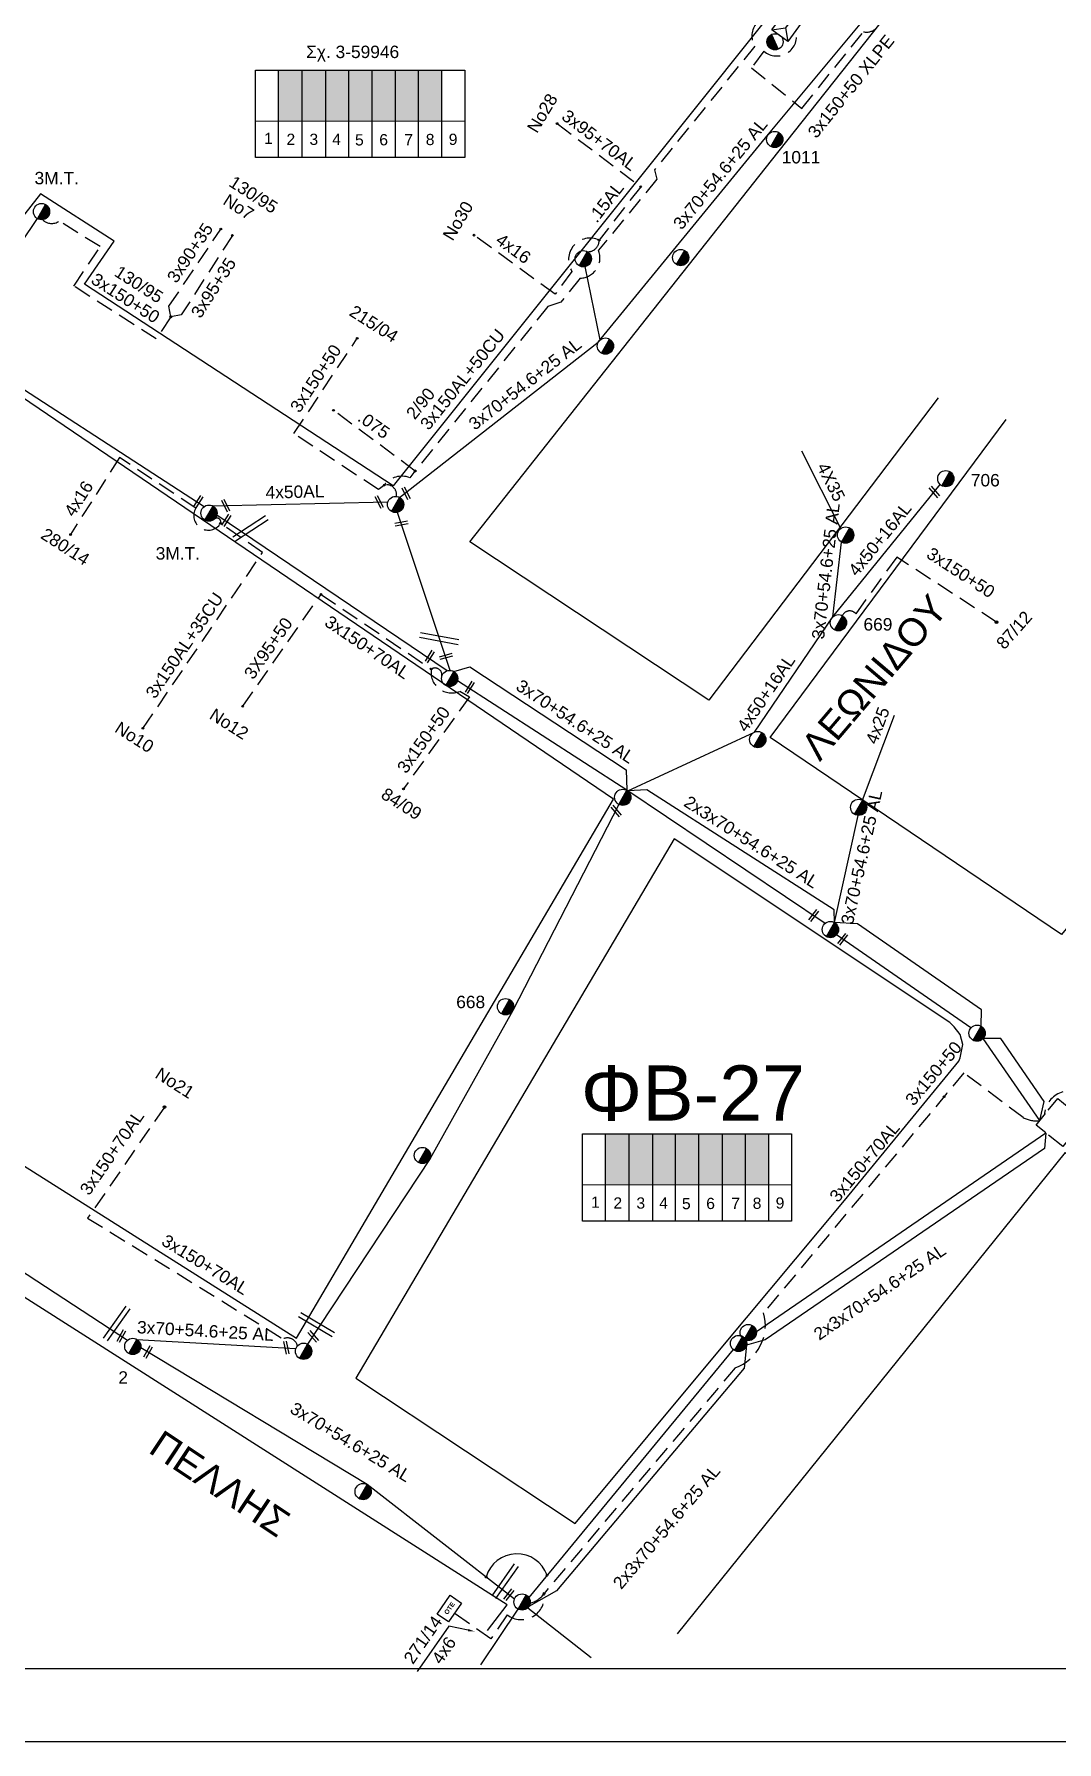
# Model space of a CAD drawing. Header units: millimetres. Extents: x 1020 to 3238, y 796 to 1818.
# Drawn here: x 2465.3 to 2613.6, y 796.3 to 1044 of the extents above; entities that cross this region are included whole.
import ezdxf
from ezdxf import colors
from ezdxf.entities.mleader import LeaderData, LeaderLine
from ezdxf.enums import TextEntityAlignment as Align
from ezdxf.math import Vec2, Vec3

# ---------------------------------------------------------------- set-up
doc = ezdxf.new("R2010")
doc.units = ezdxf.units.MM
doc.linetypes.add('DASHED', pattern=[19.05, 12.7, -6.35])
for name, color, linetype, lineweight in [('.075', 7, 'Continuous', 30), ('.15AL', 7, 'DASHED', 30), ('3x150+50', 7, 'Continuous', 30), ('3x150+50 XLPE', 7, 'SYN_LINE', 30), ('3x150+70AL', 7, 'DASHED', 30), ('3x150AL+35CU', 7, 'Continuous', 30), ('3x150AL+50CU', 7, 'Continuous', 30), ('3x70+54.6+25 AL', 7, 'SYN_LINE', 30), ('3x90+35', 7, 'Continuous', 30), ('3x95+35', 7, 'Continuous', 30), ('3X95+50', 7, 'Continuous', 30), ('3x95+70AL', 7, 'Continuous', 30), ('4x16', 7, 'Continuous', 30), ('4x25', 7, 'Continuous', 30), ('4X35', 7, 'DASHED', 30), ('4x50+16AL', 7, 'Continuous', 30), ('4x50+35', 7, 'Continuous', 30), ('4x50AL', 7, 'Continuous', 30), ('4x6', 7, 'SYN_LINE', 30), ('Pillar Υποσταθμού', 7, 'SYN_LINE', 30), ('Υπόβαθρο ΔΕΗ', 7, 'Continuous', 30)]:
    doc.layers.add(name, color=color, linetype=linetype, lineweight=lineweight)
for name, color, linetype in [('Pillar OTE', 7, 'Continuous'), ('text οδών', 7, 'Continuous'), ('text_kalodion', 7, 'Continuous'), ('Άγνωστα', 7, 'Continuous'), ('ΑΓΝΩΣΤΟ ΕΝΑΕΡΙΟ ΚΑΛΩΔΙΟ', 7, 'Continuous'), ('Επιγραφές - Σχήματα', 7, 'Continuous'), ('Καλώδια ΧΤ   3x150AL+50CU', 7, 'DASHED'), ('Μηχανική τομή', 7, 'Continuous'), ('Περίπτερο', 7, 'Continuous'), ('Στύλος ΦΜ', 7, 'Continuous'), ('Στύλος ΦΜ @ 1', 7, 'Continuous'), ('Συνδέσεις', 7, 'Continuous'), ('Τομή', 7, 'Continuous'), ('Υποσταθμός εναέριος 2 στύλων', 7, 'Continuous'), ('Υποσταθμός πόλεως', 7, 'Continuous')]:
    doc.layers.add(name, color=color, linetype=linetype)
doc.styles.add('arial', font='arial.ttf')
doc.styles.get("Standard").update_dxf_attribs({"font": 'arial.ttf'})
doc.linetypes.add('SYN_LINE', pattern='A,0.5,-0.0001,["/\\/\\/\\/",Standard,S=0.1,R=0,X=0,Y=-0.05],-0.25', length=0.7501)

# ---------------------------------------------------------------- blocks, each defined once
blk = doc.blocks.new('ΥΠΑΡΧΩΝ ΤΣΙΜΕΝΤΕΝΙΟΣ ΣΤΥΛΟΣ')
at = {"layer": 'Στύλος ΦΜ'}
blk.add_hatch(color=7, dxfattribs=at).paths.add_polyline_path([(-1.29, -2.28, 0.574793), (2.62, 0, 0.268822), (1.3, 2.27)])
at = {"layer": 'Στύλος ΦΜ', "color": 7}
blk.add_line((-1.29, -2.28), (1.3, 2.27), dxfattribs=at)
blk.add_circle((0, 0), 2.62, dxfattribs=at)
at = {"layer": 'Στύλος ΦΜ', "flags": 4}
for tag, p in [('ΑΡΙΘΜΟΣ', (-4.68, 8.05)), ('ΤΥΠΟΣ', (-4.91, 3.03))]:
    blk.add_attdef(tag, p, '', height=4, dxfattribs=at)
blk = doc.blocks.new('ΥΠΟΣΤΑΘΜΟΣ ΕΝΑΕΡΙΟΣ ΕΠΙ 2 ΣΤΥΛΩΝ')
at = {"layer": 'Υποσταθμός εναέριος 2 στύλων', "linetype": 'Continuous'}
for points in [[(-11.97, -2.11, 0.574793), (-8.45, -0.07, 0.268822), (-9.64, 1.98)], [(9.68, -2.15, 0.574793), (13.19, -0.1, 0.268822), (12.01, 1.95)]]:
    blk.add_hatch(color=256, dxfattribs=at).paths.add_polyline_path(points)
for p, q in [((-11.97, -2.11), (-9.64, 1.98)), ((9.68, -2.15), (12.01, 1.95))]:
    blk.add_line(p, q, dxfattribs=at)
for centre in [(-10.81, -0.07), (10.84, -0.1)]:
    blk.add_circle(centre, 2.36, dxfattribs=at)
at = {"layer": 'Υποσταθμός πόλεως', "linetype": 'Continuous', "ltscale": 40}
blk.add_lwpolyline([(-8.57, 2.82), (8.57, 2.82), (8.57, -2.82), (-8.57, -2.82)], close=True, dxfattribs=at)
for points in [[(-5.75, 0), (-8.57, 2.82)], [(-8.57, -2.82), (-5.75, 0)], [(-5.75, 0), (5.75, 0)], [(5.75, 0), (8.57, 2.82)], [(8.57, -2.82), (5.75, 0)]]:
    blk.add_lwpolyline(points, dxfattribs=at)
at = {"layer": 'Υποσταθμός εναέριος 2 στύλων', "ltscale": 40, "flags": 1}
for tag, p in [('ΜΕΤΑΣΧΗΜΑΤΙΣΜΟΣ', (14.09, 2.51)), ('ΙΣΧΥΣ', (14.07, -0.28)), ('ΑΡΙΘΜΟΣ', (14.19, -3))]:
    blk.add_attdef(tag, p, '', height=1.8, dxfattribs=at)
blk = doc.blocks.new('PILLAR YPOSTATHMOU')
at = {"layer": 'Περίπτερο', "ltscale": 40}
for points in [[(540.43, 2525.12), (540.43, 2526.01), (541.51, 2526.01)], [(541.82, 2526.01), (542.91, 2526.01), (542.91, 2524.95)], [(541.59, 2523.53), (540.43, 2523.53), (540.43, 2524.86)], [(542.91, 2524.59), (542.91, 2523.53), (541.92, 2523.53)]]:
    blk.add_lwpolyline(points, dxfattribs=at)
blk = doc.blocks.new('_ΣΥΝΔΕΣΗ')
at = {"layer": 'Συνδέσεις', "linetype": 'SYN_LINE', "ltscale": 40}
blk.add_hatch(color=256, dxfattribs=at).paths.add_polyline_path([(0.5, -0.01, 1), (-0.5, -0.01, 1)])
at = {"layer": 'Συνδέσεις'}
blk.add_circle((0, -0.01), 0.5, dxfattribs=at)
blk = doc.blocks.new('ΤΟΜΗ')
at = {"layer": 'Τομή', "ltscale": 40}
for p, q in [((-5.68, 0), (17.06, 0)), ((-5.68, -2.77), (17.06, -2.77))]:
    blk.add_line(p, q, dxfattribs=at)
blk = doc.blocks.new('ΜΗΧΑΝΙΚΗ ΤΟΜΗ')
at = {"layer": 'Μηχανική τομή', "ltscale": 40}
for p, q in [((-1.89, 0.78), (5.68, 0.78)), ((-1.89, -0.78), (5.68, -0.78))]:
    blk.add_line(p, q, dxfattribs=at)
blk = doc.blocks.new('PILLAR ΟΤΕ')
at = {"layer": 'Pillar OTE', "ltscale": 40}
blk.add_lwpolyline([(-3.31, 2.02), (3.39, 2.02), (3.39, -1.99), (-3.31, -1.99)], close=True, dxfattribs=at)
at = {"layer": 'Pillar OTE', "insert": (-1.81, 0.71), "char_height": 1.3575, "width": 109.961, "attachment_point": 1}
blk.add_mtext('{\\fArial|b1|i0|c161|p34;OTE}', dxfattribs=at)

msp = doc.modelspace()

# ---------------------------------------------------------------- hatches: boundary and pattern name
at = {"layer": 'Καλώδια ΧΤ   3x150AL+50CU', "linetype": 'DASHED', "lineweight": -3, "ltscale": 0.2}
h = msp.add_hatch(color=1, dxfattribs=at)
h.dxf.hatch_style = 1
h.paths.add_polyline_path([(2504.17, 1038.74), (2500.73, 1038.74), (2500.73, 1031.38), (2504.17, 1031.38)])
h = msp.add_hatch(color=85, dxfattribs=at)
h.dxf.hatch_style = 1
h.paths.add_polyline_path([(2504.17, 1031.38), (2507.61, 1031.37), (2507.61, 1038.74), (2504.17, 1038.74)])
h = msp.add_hatch(color=6, dxfattribs=at)
h.dxf.hatch_style = 1
h.paths.add_polyline_path([(2510.91, 1038.74), (2507.61, 1038.74), (2507.61, 1031.37), (2510.91, 1031.37)])
h = msp.add_hatch(color=151, dxfattribs=at)
h.dxf.hatch_style = 1
h.paths.add_polyline_path([(2510.91, 1031.37), (2514.3, 1031.37), (2514.3, 1038.74), (2510.91, 1038.74)])
h = msp.add_hatch(color=2, dxfattribs=at)
h.dxf.hatch_style = 1
h.paths.add_polyline_path([(2514.3, 1031.37), (2517.69, 1031.36), (2517.69, 1038.74), (2514.3, 1038.74)])
h = msp.add_hatch(color=30, dxfattribs=at)
h.dxf.hatch_style = 1
h.paths.add_polyline_path([(2517.69, 1031.36), (2521.09, 1031.36), (2521.09, 1038.74), (2517.69, 1038.74)])
h = msp.add_hatch(color=173, dxfattribs=at)
h.dxf.hatch_style = 1
h.paths.add_polyline_path([(2521.03, 1031.36), (2524.43, 1031.36), (2524.43, 1038.73), (2521.03, 1038.73)])
h = msp.add_hatch(color=27, dxfattribs=at)
h.dxf.hatch_style = 1
h.paths.add_polyline_path([(2551.6, 884.45), (2548.16, 884.45), (2548.16, 877.09), (2551.6, 877.09)])
h = msp.add_hatch(color=1, dxfattribs=at)
h.dxf.hatch_style = 1
h.paths.add_polyline_path([(2551.6, 877.09), (2555.03, 877.08), (2555.04, 884.45), (2551.6, 884.45)])
h = msp.add_hatch(color=151, dxfattribs=at)
h.dxf.hatch_style = 1
h.paths.add_polyline_path([(2558.33, 884.45), (2555.04, 884.45), (2555.03, 877.08), (2558.33, 877.08)])
h = msp.add_hatch(color=173, dxfattribs=at)
h.dxf.hatch_style = 1
h.paths.add_polyline_path([(2558.33, 877.08), (2561.72, 877.08), (2561.72, 884.45), (2558.33, 884.45)])
h = msp.add_hatch(color=85, dxfattribs=at)
h.dxf.hatch_style = 1
h.paths.add_polyline_path([(2561.72, 877.08), (2565.12, 877.07), (2565.12, 884.45), (2561.72, 884.45)])
h = msp.add_hatch(color=62, dxfattribs=at)
h.dxf.hatch_style = 1
h.paths.add_polyline_path([(2565.12, 877.07), (2568.51, 877.07), (2568.51, 884.44), (2565.12, 884.44)])
h = msp.add_hatch(color=30, dxfattribs=at)
h.dxf.hatch_style = 1
h.paths.add_polyline_path([(2568.45, 877.07), (2571.85, 877.07), (2571.85, 884.44), (2568.45, 884.44)])

# ---------------------------------------------------------------- linework, layer by layer
at = {"layer": '.075', "color": 2, "linetype": 'DASHED', "lineweight": -3, "ltscale": 0.2}
msp.add_lwpolyline([(2520.55, 980.59), (2508.71, 989.41)], dxfattribs=at)
at = {"layer": '.15AL', "color": 1, "linetype": 'DASHED', "lineweight": -3, "ltscale": 0.2}
msp.add_lwpolyline([(2553.27, 1021.84), (2547.23, 1014.1, -0.448108), (2545.52, 1012.41)], format="xyb", dxfattribs=at)
at = {"lineweight": -3}
msp.add_lwpolyline([(1059.16, 1801.46), (3011.12, 1801.46), (3011.12, 806.84), (1059.16, 806.84)], close=True, dxfattribs=at)
at = {"layer": '3x150+50', "color": 2, "linetype": 'DASHED', "lineweight": -3, "ltscale": 0.2}
msp.add_lwpolyline([(2485.11, 1002.97), (2482.99, 999.77), (2471.05, 1007.42), (2474.87, 1013.15), (2468.9, 1016.86, -0.379923), (2466.52, 1017.06, 25.34495)], format="xyb", dxfattribs=at)
msp.add_lwpolyline([(2516.09, 978.56), (2515.22, 977.9), (2502.95, 986.03), (2512.15, 999.85)], dxfattribs=at)
at = {"layer": '3x150+50', "color": 151, "linetype": 'DASHED', "lineweight": -3, "ltscale": 0.2}
msp.add_lwpolyline([(2604.87, 958.68), (2590.4, 968.12), (2584.46, 959.9, 0.564875), (2582.53, 959.61, -1.42927)], format="xyb", dxfattribs=at)
at = {"layer": '3x150+50', "color": 1, "linetype": 'DASHED', "lineweight": -3, "ltscale": 0.2}
msp.add_lwpolyline([(2522.89, 951.88, 0.594526), (2527.04, 948.66), (2528.42, 947.83), (2518.86, 934.49)], format="xyb", dxfattribs=at)
at = {"layer": '3x150+50', "color": 85, "linetype": 'DASHED', "lineweight": -3, "ltscale": 0.2}
msp.add_lwpolyline([(2611.17, 886.38, -0.158467), (2608.76, 886.82), (2600.15, 893.3), (2597.68, 890.35)], format="xyb", dxfattribs=at)
at = {"layer": '3x150+50 XLPE', "color": 1, "linetype": 'DASHED', "lineweight": -3, "ltscale": 0.2}
msp.add_lwpolyline([(2575.74, 1044.5, -0.756121), (2571.13, 1041.51), (2569.35, 1039.1), (2576.65, 1033.19), (2585.58, 1044.31, 0.515773), (2587.97, 1046.39, -3.977598)], format="xyb", dxfattribs=at)
at = {"layer": '3x150+70AL', "color": 1, "linetype": 'DASHED', "lineweight": -3, "ltscale": 0.2}
msp.add_lwpolyline([(2506.9, 962.71), (2522.89, 951.88, -0.682307), (2524.41, 950.74, -61.905359)], format="xyb", dxfattribs=at)
at = {"layer": '3x150+70AL', "color": 85, "linetype": 'DASHED', "lineweight": -3, "ltscale": 0.2}
msp.add_lwpolyline([(2597.68, 890.35), (2571.1, 858.51, -0.39398), (2566.95, 850.5), (2539.26, 817.8, -0.184432), (2537.22, 816.37)], format="xyb", dxfattribs=at)
at = {"layer": '3x150+70AL', "color": 173, "linetype": 'DASHED', "lineweight": -3, "ltscale": 0.2}
msp.add_lwpolyline([(2484.21, 888.35), (2473.05, 872.25), (2501.39, 854.73, -0.470933), (2503.48, 853.69, 105.024576)], format="xyb", dxfattribs=at)
at = {"layer": '3x150AL+35CU', "color": 2, "linetype": 'DASHED', "lineweight": -3, "ltscale": 0.2}
msp.add_lwpolyline([(2481.07, 943.27), (2498.43, 968.79), (2492.32, 973, 0.742394), (2491.51, 973.68, -2.43249)], format="xyb", dxfattribs=at)
at = {"layer": '3x150AL+50CU', "color": 2, "linetype": 'DASHED', "lineweight": -3, "ltscale": 0.2}
msp.add_lwpolyline([(2573.46, 1046.15, 0.773498), (2569.82, 1042.22), (2555.26, 1024.27), (2555.63, 1022.91), (2547.15, 1012.62, -0.518877), (2544.5, 1008.58), (2541.67, 1005.08), (2539.8, 1004.48), (2519.77, 979.63, 0.342907), (2516.09, 978.56, -0.553715), (2517.82, 976.92, 0.768666)], format="xyb", dxfattribs=at)
at = {"layer": '3x70+54.6+25 AL', "color": 1, "linetype": 'SYN_LINE', "lineweight": -3, "ltscale": 20}
for points in [[(2518.3, 976.77), (2547.1, 999.27), (2571.8, 1029.44), (2586.31, 1046.85)], [(2525.63, 951.68), (2517.97, 974.6)], [(2612.02, 884.58), (2611.84, 882.32), (2571.32, 854.58), (2568.62, 853.81)], [(2568.62, 853.81), (2568.26, 850.49), (2541.04, 818.16), (2537.05, 815.91)], [(2535.47, 815.52), (2530.03, 807.46)]]:
    msp.add_lwpolyline(points, dxfattribs=at)
at = {"layer": '3x70+54.6+25 AL', "color": 1, "linetype": 'SYN_LINE', "lineweight": -3, "ltscale": 10}
msp.add_lwpolyline([(2547.41, 999.64), (2545.23, 1010.25)], dxfattribs=at)
at = {"layer": '3x70+54.6+25 AL', "color": 151, "linetype": 'SYN_LINE', "lineweight": -3, "ltscale": 12}
for points in [[(2581.15, 959.45), (2582.41, 970.28)], [(2611.17, 886.38), (2611.77, 889.13), (2605.48, 898.29), (2602.94, 898.28)]]:
    msp.add_lwpolyline(points, dxfattribs=at)
at = {"layer": '3x70+54.6+25 AL', "color": 62, "linetype": 'SYN_LINE', "lineweight": -3, "ltscale": 20}
for points in [[(2526.15, 951.53), (2528.49, 952.2), (2551.17, 937.27), (2551.26, 934.29)], [(2580.01, 914.99), (2551.26, 934.29), (2526.69, 950.19)], [(2601.17, 899.84), (2581.65, 913.31)]]:
    msp.add_lwpolyline(points, dxfattribs=at)
at = {"layer": '3x70+54.6+25 AL', "color": 151, "linetype": 'SYN_LINE', "lineweight": -3, "ltscale": 20}
msp.add_lwpolyline([(2602.64, 900.09), (2602.68, 902.46), (2584.72, 914.91), (2581.36, 915.11), (2581.35, 916.97), (2554.14, 934.38), (2551.4, 934.2)], dxfattribs=at)
at = {"layer": '3x70+54.6+25 AL', "color": 7, "linetype": 'SYN_LINE', "lineweight": -3, "ltscale": 20}
msp.add_lwpolyline([(2581.36, 915.11), (2584.8, 930.64)], dxfattribs=at)
at = {"layer": '3x70+54.6+25 AL', "color": 6, "linetype": 'SYN_LINE', "lineweight": -3, "ltscale": 20}
msp.add_lwpolyline([(2395.22, 905.9), (2431.54, 884.53), (2456.41, 869.19), (2478.83, 854.51)], dxfattribs=at)
at = {"layer": '3x70+54.6+25 AL', "color": 62, "linetype": 'SYN_LINE', "lineweight": -3, "ltscale": 15}
msp.add_lwpolyline([(2611.17, 886.38), (2602.94, 898.28)], dxfattribs=at)
at = {"layer": '3x70+54.6+25 AL', "color": 173, "linetype": 'SYN_LINE', "lineweight": -3, "ltscale": 20}
for points in [[(2612.02, 884.58), (2570.04, 855.76)], [(2480.19, 854.65), (2503.26, 853.33)], [(2534.96, 816.98), (2513.59, 833.59), (2480.76, 853.4)], [(2566.67, 853.18), (2537.03, 817.22)]]:
    msp.add_lwpolyline(points, dxfattribs=at)
at = {"layer": '3x90+35', "color": 2, "linetype": 'DASHED', "lineweight": -3, "ltscale": 0.2}
msp.add_lwpolyline([(2485.11, 1002.97), (2484.84, 1004.49), (2492.38, 1015.7)], dxfattribs=at)
at = {"layer": '3x95+35', "color": 2, "linetype": 'DASHED', "lineweight": -3, "ltscale": 0.2}
msp.add_lwpolyline([(2494.04, 1014.77), (2486.63, 1003.25), (2485.11, 1002.97)], dxfattribs=at)
at = {"layer": '3X95+50', "color": 1, "linetype": 'DASHED', "lineweight": -3, "ltscale": 0.2}
msp.add_lwpolyline([(2495.54, 946.48), (2506.9, 962.71)], dxfattribs=at)
at = {"layer": '3x95+70AL', "color": 1, "linetype": 'DASHED', "lineweight": -3, "ltscale": 0.2}
msp.add_lwpolyline([(2541.14, 1030.99), (2553.27, 1021.84)], dxfattribs=at)
at = {"layer": '4x16', "color": 1, "linetype": 'DASHED', "lineweight": -3, "ltscale": 0.2}
msp.add_lwpolyline([(2547.23, 1014.1, 0.75143), (2543.3, 1009.56), (2540.86, 1006.26), (2529.09, 1014.81)], format="xyb", dxfattribs=at)
at = {"layer": '4x16', "color": 2, "linetype": 'DASHED', "lineweight": -3, "ltscale": 0.2}
msp.add_lwpolyline([(2492.32, 973, -0.98108), (2488.72, 975.2), (2477.67, 982.58), (2470.57, 971.39)], format="xyb", dxfattribs=at)
at = {"layer": '4x25', "color": 7, "linetype": 'SYN_LINE', "lineweight": -3, "ltscale": 15}
msp.add_lwpolyline([(2585.46, 932.84), (2590.1, 945.18)], dxfattribs=at)
at = {"layer": '4X35', "color": 151, "linetype": 'SYN_LINE', "lineweight": -3, "ltscale": 12}
msp.add_lwpolyline([(2582.28, 972.25), (2576.63, 983.48)], dxfattribs=at)
at = {"layer": '4x50+16AL', "color": 151, "linetype": 'Continuous', "lineweight": -3, "ltscale": 0.2}
msp.add_lwpolyline([(2551.4, 934.2), (2569.77, 942.72), (2581.15, 959.45), (2596.68, 978.66)], dxfattribs=at)
at = {"layer": '4x50+16AL', "color": 62, "linetype": 'Continuous', "lineweight": -3, "ltscale": 0.2}
msp.add_lwpolyline([(2550.09, 932.24), (2534.7, 902.35), (2522.71, 880.9), (2504.95, 853.94)], dxfattribs=at)
at = {"layer": '4x50+35', "color": 151, "linetype": 'DASHED', "lineweight": -3, "ltscale": 0.2}
msp.add_lwpolyline([(2611.8, 887.18, -1.089076), (2619.08, 886.18), (2617.1, 883.68), (2647.94, 856.12, -0.444585), (2650.35, 853.9), (2671.61, 833.2), (2669.56, 831.19)], format="xyb", dxfattribs=at)
at = {"layer": '4x50AL', "color": 2, "linetype": 'Continuous', "lineweight": -3, "ltscale": 0.2}
for points in [[(2453.89, 999.6), (2465.78, 1017.21)], [(2489.93, 975.42), (2454.46, 998.4)], [(2516.6, 976.1), (2491.23, 975.51)]]:
    msp.add_lwpolyline(points, dxfattribs=at)
at = {"layer": '4x50AL', "color": 62, "linetype": 'Continuous', "lineweight": -3, "ltscale": 0.2}
msp.add_lwpolyline([(2525.19, 951.62), (2491.79, 974.21)], dxfattribs=at)
at = {"layer": '4x6', "color": 85, "linetype": 'DASHED', "lineweight": -3, "ltscale": 0.2}
msp.add_lwpolyline([(2539.26, 817.8, -0.67368), (2533.92, 814.69), (2531.54, 811.23), (2526.35, 814.85)], format="xyb", dxfattribs=at)
at = {"layer": 'Pillar OTE', "lineweight": -3, "ltscale": 40}
for points in [[(2497.41, 1026.1), (2497.41, 1038.74), (2527.74, 1038.74), (2527.74, 1026.07), (2497.41, 1026.1)], [(2500.73, 1026.1), (2500.73, 1038.74)], [(2504.17, 1026.09), (2504.17, 1038.74)], [(2507.61, 1026.09), (2507.61, 1038.74)], [(2510.91, 1026.09), (2510.91, 1038.74)], [(2514.3, 1026.08), (2514.3, 1038.74)], [(2517.69, 1026.08), (2517.69, 1038.74)], [(2521.03, 1026.08), (2521.03, 1038.74)], [(2524.42, 1026.07), (2524.42, 1038.74)], [(2497.41, 1031.38), (2527.74, 1031.35)], [(2544.83, 871.81), (2544.83, 884.45), (2575.16, 884.45), (2575.16, 871.78), (2544.83, 871.81)], [(2548.16, 871.81), (2548.16, 884.45)], [(2551.59, 871.8), (2551.6, 884.45)], [(2555.03, 871.8), (2555.04, 884.45)], [(2558.33, 871.8), (2558.33, 884.45)], [(2561.72, 871.79), (2561.72, 884.45)], [(2565.11, 871.79), (2565.12, 884.45)], [(2568.45, 871.79), (2568.45, 884.45)], [(2571.84, 871.78), (2571.84, 884.45)], [(2544.83, 877.09), (2575.16, 877.06)]]:
    msp.add_lwpolyline(points, dxfattribs=at)
at = {"layer": 'ΑΓΝΩΣΤΟ ΕΝΑΕΡΙΟ ΚΑΛΩΔΙΟ', "color": 85, "linetype": 'Continuous', "lineweight": -3, "ltscale": 0.2}
msp.add_lwpolyline([(2536.88, 815.71), (2546.1, 808.49)], dxfattribs=at)
at = {"layer": 'Επιγραφές - Σχήματα', "lineweight": -3}
msp.add_lwpolyline([(1019.92, 1815.41), (3237.54, 1815.41), (3238.24, 796.27), (1019.92, 796.27)], close=True, dxfattribs=at)
at = {"layer": 'Υπόβαθρο ΔΕΗ', "color": 7, "lineweight": -3}
for points in [[(2493.75, 1098.86), (2575.23, 1050.86), (2517.37, 978.45), (2472.59, 1007.7), (2476.89, 1013.92), (2466.23, 1020.8), (2461.45, 1014.75), (2440.52, 1029.51), (2439.96, 1040.31)], [(2503.36, 854.8), (2549.3, 933), (2462.26, 992.2), (2411.49, 912.89)], [(2511.94, 849.03), (2543.76, 827.96), (2564.93, 853.37), (2582.85, 874.81), (2599.41, 894.98), (2599.61, 895.49), (2600.01, 897.44), (2599.61, 898.85), (2598.73, 899.96), (2598.11, 900.62), (2558.1, 927.26)]]:
    msp.add_lwpolyline(points, close=True, dxfattribs=at)
for points in [[(2596.4, 991.21), (2563.15, 947.34), (2528.5, 970.32), (2572.23, 1025.65), (2603.77, 1065.45), (2683.8, 997.16), (2614.32, 913.39), (2572.04, 941.97), (2606.29, 988.06)], [(2531.05, 812.4), (2533.89, 816.12), (2402.92, 899.54), (2345.4, 812.22)], [(2642.85, 810.99), (2663.97, 836.67), (2614.84, 881.74), (2558.58, 811.95)]]:
    msp.add_lwpolyline(points, dxfattribs=at)
at = {"layer": 'Υπόβαθρο ΔΕΗ', "lineweight": -3}
msp.add_arc((2535.31, 818.93), 4.62, 19.0622, 164.4523, dxfattribs=at)

# ---------------------------------------------------------------- block references
at = {"layer": 'Pillar OTE', "xscale": 0.5, "yscale": 0.5, "zscale": 0.5, "rotation": 55}
msp.add_blockref('PILLAR ΟΤΕ', (2525.5, 815.58), dxfattribs=at)
at = {"layer": 'Pillar Υποσταθμού', "color": 206, "linetype": 'Continuous', "lineweight": -3, "ltscale": 0.2, "xscale": 1.999999999999999, "yscale": 1.999999999999999, "zscale": 1.999999999999999, "rotation": 51.17604735099462}
msp.add_blockref('PILLAR YPOSTATHMOU', (5868.92, -3123.62), dxfattribs=at)
at = {"layer": 'Μηχανική τομή', "lineweight": -3}
for p, xscale, yscale, zscale, rotation in [((2489.34, 976.55), 0.2499999999999678, 0.2499999999999678, 0.2499999999999678, 238.1052492816729), ((2492.83, 976.03), 0.2499999999999677, 0.2499999999999677, 0.2499999999999677, 296.2104985633693), ((2515.1, 976.55), 0.2499999999999677, 0.2499999999999677, 0.2499999999999677, 296.2104985633693), ((2519.01, 977.82), 0.2499999999999677, 0.2499999999999677, 0.2499999999999677, 296.2104985633693), ((2595.54, 977.93), 0.2499999999999678, 0.2499999999999678, 0.2499999999999678, 311.238775921521), ((2493.4, 973.86), 0.2499999999999678, 0.2499999999999678, 0.2499999999999678, 238.1052492816729), ((2518.09, 972.93), 0.2499999999999677, 0.2499999999999677, 0.2499999999999677, 10.88717302976864), ((2522.9, 954.1), 0.2499999999999678, 0.2499999999999678, 0.2499999999999678, 238.1052492816729), ((2525.47, 953.82), 0.2499999999999678, 0.2499999999999678, 0.2499999999999678, 195.7773082173335), ((2528.7, 949.63), 0.2499999999999678, 0.2499999999999678, 0.2499999999999678, 238.1052492816729), ((2549.37, 931.63), 0.2499999999999678, 0.2499999999999678, 0.2499999999999678, 311.238775921521), ((2578.08, 915.74), 0.2499999999999677, 0.2499999999999677, 0.2499999999999677, 52.1863941752602), ((2582.3, 912.3), 0.2499999999999677, 0.2499999999999677, 0.2499999999999677, 52.1863941752602), ((2478.14, 855.51), 0.2499999999999678, 0.2499999999999678, 0.2499999999999678, 241.0395004134203), ((2505.46, 855.43), 0.2499999999999678, 0.2499999999999678, 0.2499999999999678, 311.238775921521), ((2482.01, 853.19), 0.2499999999999678, 0.2499999999999678, 0.2499999999999678, 241.0395004134203), ((2501.75, 853.91), 0.2499999999999678, 0.2499999999999678, 0.2499999999999678, 280.9379461916131), ((2533.87, 817.24), 0.2499999999999677, 0.2499999999999677, 0.2499999999999677, 52.1863941752602)]:
    msp.add_blockref('ΜΗΧΑΝΙΚΗ ΤΟΜΗ', p, dxfattribs=dict(at, xscale=xscale, yscale=yscale, zscale=zscale, rotation=rotation))
at = {"layer": 'Στύλος ΦΜ @ 1', "lineweight": -3, "ltscale": 40}
ref = msp.add_blockref('ΥΠΑΡΧΩΝ ΤΣΙΜΕΝΤΕΝΙΟΣ ΣΤΥΛΟΣ', (2572.71, 1028.69), dxfattribs=dict(at, xscale=0.4499999999997958, yscale=0.4499999999997958, zscale=0.4499999999997958))
ref.add_attrib('ΤΥΠΟΣ', '1011', (2573.72, 1025.22), dxfattribs={"layer": 'Στύλος ΦΜ', "height": 1.8, "flags": 4})
ref = msp.add_blockref('ΥΠΑΡΧΩΝ ΤΣΙΜΕΝΤΕΝΙΟΣ ΣΤΥΛΟΣ', (2466.36, 1018.23), dxfattribs=dict(at, xscale=0.4499999999998616, yscale=0.4499999999998616, zscale=0.4499999999998616))
ref.add_attrib('ΤΥΠΟΣ', '3M.T.', (2465.35, 1022.19), dxfattribs={"layer": 'Στύλος ΦΜ', "height": 1.8, "flags": 4})
for p, xscale, yscale, zscale in [((2544.94, 1011.39), 0.4499999999997958, 0.4499999999997958, 0.4499999999997958), ((2559.06, 1011.56), 0.4499999999997958, 0.4499999999997958, 0.4499999999997958), ((2548.15, 998.72), 0.4499999999997958, 0.4499999999997958, 0.4499999999997958), ((2517.72, 975.75), 0.4499999999997958, 0.4499999999997958, 0.4499999999997958), ((2582.99, 971.31), 0.4499999999998616, 0.4499999999998616, 0.4499999999998616), ((2525.56, 950.51), 0.4499999999998616, 0.4499999999998616, 0.4499999999998616), ((2570.25, 941.65), 0.4499999999998616, 0.4499999999998616, 0.4499999999998616), ((2550.67, 933.27), 0.4499999999998616, 0.4499999999998616, 0.4499999999998616), ((2584.88, 931.82), 0.4499999999998616, 0.4499999999998616, 0.4499999999998616), ((2580.78, 914.09), 0.4499999999998616, 0.4499999999998616, 0.4499999999998616), ((2602.06, 899.06), 0.4499999999998616, 0.4499999999998616, 0.4499999999998616), ((2521.61, 881.32), 0.4499999999998616, 0.4499999999998616, 0.4499999999998616), ((2567.47, 854.05), 0.4499999999998616, 0.4499999999998616, 0.4499999999998616), ((2568.87, 855.64), 0.4499999999998616, 0.4499999999998616, 0.4499999999998616), ((2504.37, 852.92), 0.4499999999998616, 0.4499999999998616, 0.4499999999998616), ((2513.01, 832.57), 0.4499999999998616, 0.4499999999998616, 0.4499999999998616), ((2536.06, 816.55), 0.4499999999998616, 0.4499999999998616, 0.4499999999998616)]:
    msp.add_blockref('ΥΠΑΡΧΩΝ ΤΣΙΜΕΝΤΕΝΙΟΣ ΣΤΥΛΟΣ', p, dxfattribs=dict(at, xscale=xscale, yscale=yscale, zscale=zscale))
ref = msp.add_blockref('ΥΠΑΡΧΩΝ ΤΣΙΜΕΝΤΕΝΙΟΣ ΣΤΥΛΟΣ', (2597.52, 979.49), dxfattribs=dict(at, xscale=0.4499999999997846, yscale=0.4499999999997846, zscale=0.4499999999997846))
ref.add_attrib('ΤΥΠΟΣ', '706', (2601.15, 978.37), dxfattribs={"layer": 'Στύλος ΦΜ', "height": 1.8, "flags": 4})
ref = msp.add_blockref('ΥΠΑΡΧΩΝ ΤΣΙΜΕΝΤΕΝΙΟΣ ΣΤΥΛΟΣ', (2490.65, 974.49), dxfattribs=dict(at, xscale=0.4499999999998616, yscale=0.4499999999998616, zscale=0.4499999999998616))
ref.add_attrib('ΤΥΠΟΣ', '3M.T.', (2482.92, 967.76), dxfattribs={"layer": 'Στύλος ΦΜ', "height": 1.8, "flags": 4})
ref = msp.add_blockref('ΥΠΑΡΧΩΝ ΤΣΙΜΕΝΤΕΝΙΟΣ ΣΤΥΛΟΣ', (2581.95, 958.59), dxfattribs=dict(at, xscale=0.4499999999997846, yscale=0.4499999999997846, zscale=0.4499999999997846))
ref.add_attrib('ΤΥΠΟΣ', '669', (2585.58, 957.46), dxfattribs={"layer": 'Στύλος ΦΜ', "height": 1.8, "flags": 4})
ref = msp.add_blockref('ΥΠΑΡΧΩΝ ΤΣΙΜΕΝΤΕΝΙΟΣ ΣΤΥΛΟΣ', (2533.66, 902.9), dxfattribs=dict(at, xscale=0.4499999999998877, yscale=0.4499999999998877, zscale=0.4499999999998877))
ref.add_attrib('ΤΥΠΟΣ', '668', (2526.51, 902.69), dxfattribs={"layer": 'Στύλος ΦΜ', "height": 1.8, "flags": 4})
ref = msp.add_blockref('ΥΠΑΡΧΩΝ ΤΣΙΜΕΝΤΕΝΙΟΣ ΣΤΥΛΟΣ', (2479.6, 853.62), dxfattribs=dict(at, xscale=0.4499999999998616, yscale=0.4499999999998616, zscale=0.4499999999998616))
ref.add_attrib('ΤΥΠΟΣ', '2', (2477.5, 848.22), dxfattribs={"layer": 'Στύλος ΦΜ', "height": 1.8, "flags": 4})
at = {"layer": 'Συνδέσεις', "lineweight": -3}
for p, xscale, yscale, zscale in [((2541.14, 1031), 0.25, 0.25, 0.25), ((2553.27, 1021.84), 0.25, 0.25, 0.25), ((2492.38, 1015.7), 0.25, 0.25, 0.25), ((2494.04, 1014.77), 0.25, 0.25, 0.25), ((2529.09, 1014.81), 0.25, 0.25, 0.25), ((2547.24, 1014.1), 0.25, 0.25, 0.25), ((2485.11, 1002.97), 0.25, 0.25, 0.25), ((2512.15, 999.85), 0.25, 0.25, 0.25), ((2508.71, 989.41), 0.25, 0.25, 0.25), ((2516.09, 978.56), 0.25, 0.25, 0.25), ((2520.55, 980.59), 0.25, 0.25, 0.25), ((2470.57, 971.39), 0.25, 0.25, 0.25), ((2492.32, 973.01), 0.25, 0.25, 0.25), ((2506.9, 962.72), 0.25, 0.25, 0.25), ((2604.87, 958.68), 0.3874371830995742, 0.3874371830995742, 0.3874371830995742), ((2522.89, 951.88), 0.25, 0.25, 0.25), ((2495.54, 946.48), 0.25, 0.25, 0.25), ((2481.07, 943.28), 0.25, 0.25, 0.25), ((2518.86, 934.5), 0.25, 0.25, 0.25), ((2597.27, 889.85), 0.25, 0.25, 0.25), ((2484.21, 888.35), 0.3874371830995742, 0.3874371830995742, 0.3874371830995742), ((2530.86, 820.17), 0.25, 0.25, 0.25), ((2539.68, 820.44), 0.25, 0.25, 0.25), ((2539.26, 817.8), 0.25, 0.25, 0.25)]:
    msp.add_blockref('_ΣΥΝΔΕΣΗ', p, dxfattribs=dict(at, xscale=xscale, yscale=yscale, zscale=zscale))
at = {"layer": 'Τομή', "lineweight": -3, "xscale": 0.2499999999999995, "yscale": 0.2499999999999995, "zscale": 0.2499999999999995}
for p, rotation in [((2495.3, 971.83), 33.22103535722605), ((2522.71, 956.93), 349.3549067892798), ((2476.19, 855.99), 54.68626059557639), ((2507.3, 855.74), 149.6036684509663), ((2532.52, 818.62), 54.68626059557639)]:
    msp.add_blockref('ΤΟΜΗ', p, dxfattribs=dict(at, rotation=rotation))
at = {"layer": 'Υποσταθμός εναέριος 2 στύλων', "lineweight": -3, "xscale": 0.4999999999998481, "yscale": 0.4999999999998481, "zscale": 0.4999999999998481, "rotation": 233.9864172800092}
msp.add_blockref('ΥΠΟΣΤΑΘΜΟΣ ΕΝΑΕΡΙΟΣ ΕΠΙ 2 ΣΤΥΛΩΝ', (2575.97, 1047.21), dxfattribs=at)

# ---------------------------------------------------------------- texts
at = {"lineweight": -3, "ltscale": 30, "char_height": 1.63, "width": 11.2573, "attachment_point": 1}
for s, insert in [('1', (2498.65, 1029.66)), ('2', (2501.89, 1029.53)), ('3', (2505.22, 1029.53)), ('4', (2508.52, 1029.53)), ('5', (2511.83, 1029.45)), ('6', (2515.35, 1029.47)), ('7', (2518.98, 1029.47)), ('8', (2522.09, 1029.5)), ('9', (2525.42, 1029.53)), ('1', (2546.07, 875.37)), ('2', (2549.31, 875.24)), ('3', (2552.64, 875.24)), ('4', (2555.95, 875.24)), ('5', (2559.25, 875.16)), ('6', (2562.77, 875.18)), ('7', (2566.4, 875.18)), ('8', (2569.51, 875.21)), ('9', (2572.84, 875.24))]:
    msp.add_mtext(s, dxfattribs=dict(at, insert=insert))
at = {"layer": 'text οδών', "lineweight": -3}
msp.add_text('ΠΕΛΛΗΣ', height=4, rotation=326.4127, dxfattribs=at).set_placement((2492.25, 833.73), align=Align.MIDDLE_CENTER)
at = {"layer": 'text οδών', "lineweight": -3, "ltscale": 40, "char_height": 2, "width": 13.6816, "attachment_point": 1}
for s, insert, rotation in [('{\\H2x;APKAΔIAΣ\\fMS Shell Dlg|b0|i0|c0|p0;\\H0.35416x;\\P} ', (2608.14, 1056.85), 320), ('{\\H2x;ΛΕΩΝΙΔΟΥ\\P} ', (2576.2, 940.93), 49.5992)]:
    msp.add_mtext(s, dxfattribs=dict(at, insert=insert, rotation=rotation))
at = {"layer": 'text_kalodion', "linetype": 'Continuous', "lineweight": -3, "ltscale": 0.2}
for s, rotation, p in [('3x150+50 XLPE', 51.2119, (2583.76, 1036.4)), ('3x95+70AL', 322.961, (2547.29, 1028.6)), ('3x70+54.6+25 AL', 50.688, (2564.8, 1023.72)), ('.15AL', 52.0495, (2548.21, 1019.61)), ('3x90+35', 56.071, (2487.89, 1012.25)), ('4x16', 323.9894, (2534.81, 1012.87)), ('3x95+35', 57.2445, (2491.3, 1007.19)), ('3x150+50', 327.3593, (2478.55, 1005.7)), ('3x150AL+50CU', 51.1406, (2527.41, 993.9)), ('3x150+50', 56.3297, (2506.12, 994.04)), ('3x70+54.6+25 AL', 37.9989, (2536.48, 993.25)), ('2/90', 51.1406, (2521.33, 990.4)), ('.075', 324.6638, (2514.57, 987.31)), ('4X35', 296.7121, (2580.89, 979.02)), ('4x16', 57.6411, (2471.74, 976.6)), ('4x50AL', 1.3401, (2503.12, 977.59)), ('3x70+54.6+25 AL', 83.3428, (2580.11, 966.09)), ('4x50+16AL', 51.0432, (2587.95, 970.73)), ('3x150+50', 326.8788, (2599.7, 965.87)), ('3x150AL+35CU', 55.769, (2487.09, 955.32)), ('3X95+50', 55.0126, (2499.24, 954.9)), ('3x150+70AL', 325.8668, (2513.64, 955.05)), ('4x50+16AL', 55.7763, (2571.44, 948.39)), ('3x70+54.6+25 AL', 326.6581, (2543.8, 944.28)), ('3x150+50', 54.3773, (2521.76, 941.63)), ('4x25', 69.3912, (2587.62, 943.7)), ('3x70+54.6+25 AL', 77.5304, (2585.3, 924.59)), ('2x3x70+54.6+25 AL', 327.3777, (2569.33, 926.8)), ('3x150+50', 50.1402, (2595.73, 893.23)), ('3x150+70AL', 55.2779, (2476.57, 881.74)), ('3x150+70AL', 50.1402, (2585.73, 880.4)), ('3x150+70AL', 328.2784, (2490.11, 865.5)), ('2x3x70+54.6+25 AL', 34.3875, (2587.94, 861.53)), ('3x70+54.6+25 AL', 356.7322, (2490.13, 855.88)), ('3x70+54.6+25 AL', 328.8943, (2511.21, 839.76)), ('2x3x70+54.6+25 AL', 49.9193, (2557.01, 827.46))]:
    msp.add_text(s, height=1.8, rotation=rotation, dxfattribs=at).set_placement(p, align=Align.MIDDLE_CENTER)
at = {"layer": 'Άγνωστα', "color": 7, "lineweight": -3}
msp.add_text('4x6', height=1.8, rotation=55.4023, dxfattribs=at).set_placement((2524.71, 809.55), align=Align.MIDDLE_CENTER)
at = {"layer": 'Άγνωστα', "color": 7, "lineweight": -3, "insert": (2504.74, 1042.3), "char_height": 1.8, "width": 4.551914400963142e-14, "attachment_point": 1}
msp.add_mtext('Σχ. 3-59946', dxfattribs=at)
at = {"layer": 'Άγνωστα', "color": 7, "lineweight": -3, "char_height": 1.8, "width": 4.551914400963137e-14, "attachment_point": 1}
for s, insert, rotation in [('No28', (2536.68, 1030.4), 59.0442), ('130/95', (2494.36, 1023.54), 327.2525), ('No7', (2493.5, 1020.91), 327.2525), ('No30', (2524.44, 1014.79), 59.0442), ('130/95', (2477.75, 1010.52), 327.2525), ('215/04', (2511.81, 1004.78), 327.522), ('280/14', (2467.06, 972.46), 327.4045), ('87/12', (2604.67, 955.78), 48.5222), ('No10', (2477.79, 944.37), 327.522), ('No12', (2491.52, 946.29), 327.522), ('84/09', (2516.41, 934.79), 327.522), ('No21', (2483.65, 894.21), 327.522), ('271/14', (2518.75, 808.42), 55.4023)]:
    msp.add_mtext(s, dxfattribs=dict(at, insert=insert, rotation=rotation))
at = {"layer": 'Επιγραφές - Σχήματα', "lineweight": -3, "insert": (2544.57, 894.38), "char_height": 8, "width": 15.5504, "attachment_point": 1, "style": 'arial'}
msp.add_mtext('ΦB-27', dxfattribs=at)

# ---------------------------------------------------------------- leaders
at = {"lineweight": -3}
ml = msp.add_multileader_mtext('Standard', dxfattribs=at)
ml.set_content('', color=256)
ml.set_leader_properties()
ml.build(insert=Vec2(0, 0))
ml.multileader.update_dxf_attribs({"arrow_head_size": 1})
ctx = ml.context
ctx.base_point, ctx.arrow_head_size, ctx.plane_origin, ctx.plane_x_axis, ctx.plane_y_axis = Vec3(2518.54, 803.2), 1, Vec3(2529.22, 812.27), Vec3(0.573576, 0.819152), Vec3(-0.819152, 0.573576)
ctx.text_align_type = 2
notes = []
notes.append((ctx, [(0, (1, 1, 0), (2525.42, 813.03), (-0.573576, -0.819152), 8, [(0, [(2529.22, 812.27)], 0, [])])]))
ctx.mtext.insert, ctx.mtext.text_direction, ctx.mtext.rotation, ctx.mtext.alignment, ctx.mtext.flow_direction = Vec3(2518.05, 805.99), Vec3(0.573576, 0.819152), 0.959931, 3, 5
for ctx, leaders in notes:
    for number, flags, end, landing, length, lines in leaders:
        leader = LeaderData()
        leader.index, (leader.has_last_leader_line, leader.has_dogleg_vector, leader.attachment_direction) = number, flags
        leader.last_leader_point, leader.dogleg_vector, leader.dogleg_length = Vec3(end), Vec3(landing), length
        for number, points, colour, breaks in lines:
            line = LeaderLine()
            line.index, line.vertices, line.color, line.breaks = number, Vec3.list(points), colors.encode_raw_color(colour), breaks
            leader.lines.append(line)
        ctx.leaders.append(leader)

doc.saveas('drawing.dxf')
